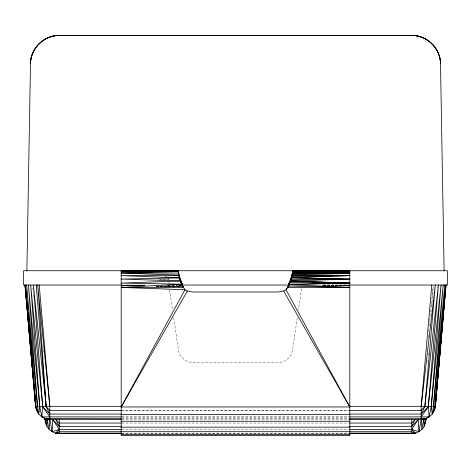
<?xml version="1.0" encoding="UTF-8"?>
<svg xmlns="http://www.w3.org/2000/svg" width="471" height="471" viewBox="0 0 471 471"><rect width="100%" height="100%" fill="white"/><g stroke="black" fill="none" stroke-linecap="round" stroke-linejoin="round"><path stroke-width="0.35" stroke-dasharray="2.35 1.77" d="M427.939 361.916L428.039 360.45M428.392 355.328L428.598 352.396M431.436 311.396L431.536 309.93M431.789 306.268L433.208 285.767M301.552 288.558L298.479 309.9M428.021 337.636L428.31 334.71M428.604 331.79L428.893 328.87M429.187 325.944L429.693 320.833M429.77 320.103L433.114 286.498M437.323 287.946L437.477 286.492M297.307 317.837L292.503 350.306C291.461 357.124 285.261 362.476 278.367 362.505L192.633 362.505C185.739 362.476 179.539 357.124 178.497 350.306L173.693 317.837M347.622 286.244L349.076 286.227M156.902 286.58L169.295 286.462M121.188 286.227L123.384 286.215M156.431 286.627L181.388 286.503L156.431 286.38M145.192 285.261L121.918 285.349L144.479 285.45M121.188 285.732L133.564 285.697M169.224 285.556L167.77 285.561L169.224 285.556L169.319 286.792M167.8 286.021L181.117 285.979L167.964 285.915M322.882 285.45L349.082 285.355L322.617 285.279M349.082 285.732L335.252 285.679M145.186 285.09L121.918 285.114L144.715 285.161M121.188 285.355L144.715 285.302M179.268 285.232L180.74 285.226M144.721 285.32L121.924 285.349L144.479 285.397M322.617 285.149L349.076 285.114L322.647 285.037M322.894 285.173L349.082 285.12L322.641 285.096M167.77 285.609L169.242 285.797L167.788 285.791M322.888 285.373L349.082 285.355L322.606 285.308M156.307 286.156L181.188 286.109M156.472 286.704L181.465 286.639M121.188 285.114L145.192 285.143M179.204 285.096L182.142 285.096M179.233 285.149L180.699 285.149M144.467 285.332L121.918 285.355L145.186 285.355M322.9 285.138L349.082 285.114M179.363 285.361L182.271 285.361M133.593 285.738L121.918 285.732L133.617 285.779M167.859 285.709L181.011 285.756M121.889 410.412L349.111 410.412M121.188 410.665L349.076 410.665M121.889 416.906L349.111 416.906M121.924 417.07L349.076 417.07M121.889 418.725L349.111 418.725M121.818 419.349L349.182 419.349M121.818 423.046L349.182 423.046M121.818 429.452L349.182 429.452M121.818 433.149L349.182 433.149M121.818 433.638L349.182 433.638M156.366 286.262L181.282 286.291M158.503 279.45L168.748 279.591L158.503 279.48M164.797 276.171L168.43 276.212L168.506 276.977M169.531 289.694L172.521 309.9M43.285 350.053L43.538 352.243M43.968 355.899L44.133 357.359M168.547 277.572L168.718 279.603M32.823 287.969L32.946 289.435M33.435 295.299L33.559 296.765M168.936 281.882L169.054 283.359M169.254 285.968L167.8 285.974L169.254 285.968M180.87 285.479L179.416 285.485L180.87 285.467"/><path stroke-width="0.71" d="M349.918 429.452L411.731 429.452L418.872 431.724L421.174 419.349L425.354 418.725L429.169 416.906L428.263 406.756L441.021 285.032L431.206 406.814L432.284 414.05L435.41 406.308L445.943 285.032L435.41 406.308C434.81 411.931 430.853 416.935 425.46 418.69C426.909 426.614 419.408 433.691 411.731 433.638L349.918 433.638M26.882 270.748L30.497 63.644C30.432 48.495 44.038 35.131 59.181 35.455L411.819 35.455C426.962 35.131 440.568 48.495 440.503 63.644L444.118 270.748M121.082 433.638L59.269 433.638C51.457 433.709 44.28 426.543 45.393 418.642C40.07 416.841 36.19 411.878 35.59 406.308L24.981 285.032L35.725 406.455L36.573 410.412M121.082 429.452L59.269 429.452L52.128 431.724L52.652 419.349L59.269 426.49L121.082 426.49M45.469 423.046L44.981 419.349L45.393 418.642L47.235 419.113L46.9 426.49L45.758 418.76L49.826 419.349L52.128 431.724M291.955 275.965L292.379 273.987L349.812 275.629L291.514 277.755L288.311 286.18L286.021 289.765L349.812 406.968L121.188 406.968L184.979 289.765L181.729 284.196L121.188 287.416L184.979 289.765L187.376 290.984L192.633 291.991L278.367 291.991L283.624 290.984L286.021 289.765C289.895 284.231 292.297 277.501 292.656 270.748M434.427 410.412L435.275 406.455L445.707 285.032L434.904 406.579L432.284 414.05L433.467 406.756L443.193 285.032L431.206 406.814L429.169 416.906L349.847 416.906M433.467 406.756L434.904 406.579L444.771 285.032L433.467 406.756L421.174 406.308L349.847 406.308M421.174 416.906L428.263 406.756L438.419 285.032L424.842 406.579L421.174 414.05L349.847 414.05M435.775 400.603L435.463 404.259L435.793 400.603M436.27 394.751L435.899 399.143L446.019 285.032M436.393 393.291L436.705 389.635M436.829 388.169L437.206 383.783M437.329 382.317L437.636 378.66M437.824 376.464L438.071 373.538M438.26 371.348L438.507 368.422M438.754 365.496L439.007 362.57M439.19 360.374L439.437 357.448M439.69 354.522L439.873 352.326M440.126 349.4L440.373 346.473M440.62 343.553L440.809 341.357M441.115 337.701L441.303 335.505M441.551 332.579L441.739 330.383M442.051 326.727L442.175 325.267M442.487 321.605L442.669 319.415M442.981 315.753L443.105 314.292M443.417 310.636L443.605 308.44M443.912 304.784L444.035 303.318M424.824 418.854L423.765 419.113L421.833 429.452L421.174 419.349L421.174 406.308L431.789 285.032M121.153 414.05L49.826 414.05L46.158 406.579L33.37 285.032L42.737 406.756L41.831 416.906L45.758 418.76L45.393 418.642M30.497 63.644C30.639 49.908 41.648 37.509 55.26 35.725M421.174 406.308L435.269 285.032L424.842 406.579L421.174 410.412L349.847 410.412M425.531 423.046L426.019 418.501L424.936 418.849L425.448 419.349L424.1 426.49L423.794 419.349L425.46 418.69L426.019 419.349L349.847 419.349M292.603 272.45L291.949 275.929L292.656 271.555L349.812 271.314L292.603 272.45L349.812 272.98L292.379 273.987M121.153 419.349L44.981 419.349L45.139 418.56L46.452 418.949L45.552 419.349L46.582 418.978L47.989 419.231M291.926 276.147L292.144 275.188L349.812 275.629L291.814 276.601L288.311 286.18M30.839 59.723C32.858 46.146 45.446 35.36 59.181 35.455L411.819 35.455C425.554 35.36 438.142 46.146 440.161 59.723M44.981 419.349L44.981 418.501L44.981 419.349L45.54 418.69L45.257 418.601L44.981 419.349L45.357 418.637L46.582 418.978M288.511 285.797L292.144 275.188M288.529 285.762L292.073 275.523L349.812 275.629M288.423 285.962L292.073 275.523M288.864 285.079L291.814 276.624L288.723 285.373M288.782 285.255L291.814 276.624M288.252 286.291L291.478 277.878L349.812 279.079L290.53 280.952L287.981 286.786L290.925 279.745L349.812 279.079L291.514 277.755M291.478 277.878L288.111 286.545L290.925 279.745M287.981 286.786L290.495 281.052L349.812 283.1L289.064 284.649L287.616 287.416L349.812 287.416L289.064 284.649L287.846 287.027L290.012 282.388L349.812 283.1L289.265 284.201L287.846 287.027M287.946 286.845L290.012 282.388M349.918 426.49L411.731 426.49L415.134 419.349L411.731 423.046L349.918 423.046M287.616 287.416L288.376 286.05L349.812 287.416M121.188 406.968L187.376 290.984M418.872 431.724L418.348 419.349L411.731 429.452L415.428 433.149L349.918 433.149M411.731 426.49L418.348 419.349M421.174 414.05L428.263 406.756M121.082 433.149L55.572 433.149L59.269 429.452L52.652 419.349M424.548 418.949L422.646 419.272M55.572 433.149L59.269 431.724L121.082 431.724M426.019 418.501L425.607 418.642L426.019 419.349L425.861 418.56L423.447 419.166L423.794 419.349L421.174 419.349L425.743 418.601L426.019 419.349L425.643 418.637M434.904 406.579L435.275 406.455M423.364 419.178L425.766 418.595L426.019 419.349M425.46 418.69L425.042 418.819L425.448 419.349L424.147 419.037M423.653 419.096L424.789 418.849M423.765 419.113L424.418 418.978M47.206 419.349L49.826 419.349L49.167 429.452L46.853 419.037L47.553 419.166L46.282 418.872L47.636 419.178M25.057 285.032L35.59 406.308L39.794 406.814L49.826 406.308L121.153 406.308M183.384 287.416L180.47 280.952L121.188 283.1L181.729 284.196L183.384 287.416L121.188 287.416M121.188 272.98L178.468 273.045L180.47 280.952L183.084 286.904L178.856 275.194L121.188 272.98L178.344 271.555L179.062 275.906L178.344 270.748M178.344 271.555L121.188 271.314L178.344 270.837L121.188 270.748L121.188 435.545L349.812 435.545L349.812 270.748L292.656 270.837L349.812 271.314L292.656 271.108M182.648 286.103L178.856 275.194L121.188 275.629L179.522 277.884L182.86 286.492L180.47 280.952L121.188 279.079L179.522 277.884L182.748 286.291M121.188 271.314L178.344 271.108M121.188 285.032L23.55 285.032L23.55 270.748L447.45 270.748L447.45 285.032L349.812 285.032M182.124 285.055L182.442 285.703L179.18 276.636L182.118 285.032L288.882 285.043M121.153 410.412L49.826 410.412L46.158 406.579L36.226 285.032M121.188 414.362L349.812 414.362M121.153 416.906L41.831 416.906L39.794 406.814L28.372 285.032L37.533 406.756L38.716 414.05L39.794 406.814L30.68 285.032L42.737 406.756L49.826 416.906M45.257 418.601L121.153 418.725M349.847 418.725L425.354 418.725M121.188 421.257L349.812 421.257M121.082 423.046L59.269 423.046L55.866 419.349L59.269 426.49M121.188 427.173L349.812 427.173M121.188 431.713L349.812 431.713M349.918 431.724L411.731 431.724L415.428 433.149M121.188 434.568L349.812 434.568M290.53 280.952L349.812 283.1M44.981 418.501L49.826 419.349L49.826 406.308L39.211 285.032M415.74 35.725C429.352 37.509 440.361 49.908 440.503 63.644M45.646 418.725L47.912 419.219M42.737 406.756L49.826 414.05M283.624 290.984L349.812 406.968M182.318 285.455L179.18 276.636L182.171 285.149M180.47 280.952L182.936 286.639M36.096 406.579L38.716 414.05L35.725 406.455L25.41 285.032L36.096 406.579L26.612 285.032L37.533 406.756M178.856 275.194L179.074 276.153M49.826 406.308L37.739 285.032L46.158 406.579M26.011 293.092L26.14 294.552L25.987 293.08M26.464 298.214L26.594 299.68M26.924 303.342L27.053 304.802M27.377 308.464L27.571 310.66M27.895 314.322L28.024 315.788M28.354 319.45L28.484 320.91M29.332 330.43L29.461 331.896M29.785 335.558L29.914 337.024M26.423 298.202L26.612 300.392M26.865 303.318L27.053 305.514M27.306 308.44L27.553 311.366M27.807 314.292L27.995 316.488M28.248 319.415L28.495 322.341M28.749 325.267L28.937 327.457M29.19 330.383L29.443 333.309M29.632 335.505L29.879 338.431M30.132 341.357L30.385 344.283M30.574 346.473L30.821 349.4M31.074 352.326L31.327 355.252M31.516 357.448L31.763 360.374M31.951 362.57L32.269 366.226M32.458 368.422L32.705 371.348M32.893 373.538L33.211 377.194M33.335 378.66L33.653 382.317M33.777 383.783L34.153 388.169M34.277 389.635L34.595 393.291M34.719 394.751L35.095 399.143M35.219 400.603L35.537 404.259M411.731 419.349L411.731 433.638M59.269 419.349L59.269 433.638M292.532 273.039L291.961 275.912L292.515 273.162L349.812 272.98L292.532 273.039M182.23 285.267L179.18 276.636L182.206 285.226M25.687 289.43L25.487 287.233L25.669 289.424"/></g></svg>
